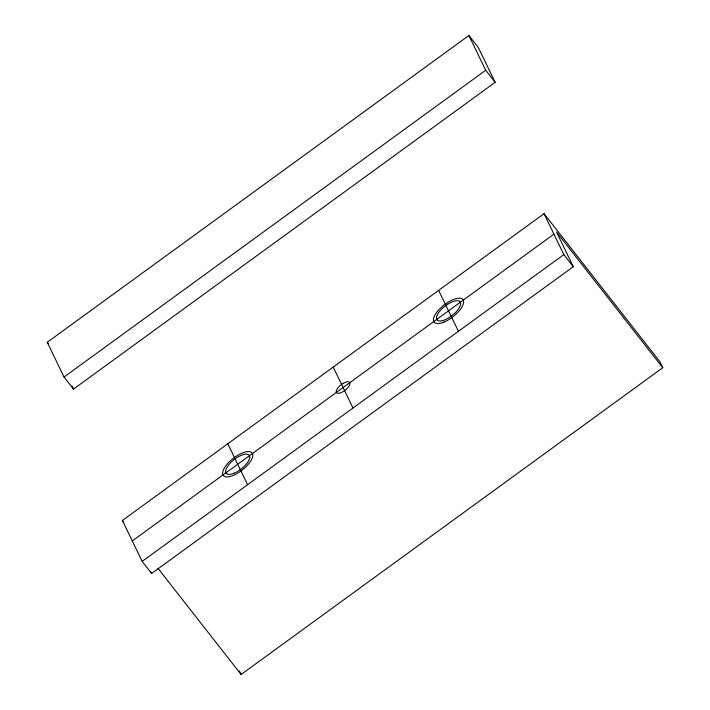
<?xml version="1.0" encoding="UTF-8"?>
<svg xmlns="http://www.w3.org/2000/svg" width="710" height="710" viewBox="0 0 710 710"><rect width="100%" height="100%" fill="white"/><g stroke="black" fill="none" stroke-linecap="round" stroke-linejoin="round"><path stroke-width="1.06" d="M47.251 342.273L468.911 35.5L478.354 47.57L495.154 82.325L73.494 389.098L64.051 377.028L47.251 342.273L48.599 343.995M64.051 377.028L485.711 70.254L468.911 35.5M662.75 367.727L556.48 231.939L573.281 266.694L151.62 573.467L142.177 561.397L122.386 520.474L544.046 213.692L659.759 361.55L662.75 367.727L241.089 674.5L157.984 568.311M132.282 540.931L553.942 234.158M142.177 561.397L563.829 254.624L544.046 213.692M485.711 70.254L495.154 82.325M563.829 254.624L573.281 266.694M122.386 520.474L123.735 522.196M438.629 290.39L458.42 331.321M333.221 367.079L353.003 408.01M227.803 443.777L247.586 484.708M239.385 670.968L241.089 674.5M72.056 386.116L73.494 389.098M150.662 571.479L151.62 573.467M234.54 457.4L230.821 460.399A18.309 7.366 -38 0 0 222.913 474.928L224.236 476.33A18.309 7.366 -38 0 0 240.85 471.076L244.568 468.076A18.309 7.366 -38 0 0 252.476 453.557L251.162 452.146A18.309 7.366 -38 0 0 234.54 457.4M447.735 304.208L444.637 306.418A14.644 5.893 -38 0 0 436.455 318.524L437.076 319.979A14.644 5.893 -38 0 0 449.315 317.503L452.412 315.293A14.644 5.893 -38 0 0 460.595 303.188L459.973 301.723A14.644 5.893 -38 0 0 447.735 304.208M343.178 383.427L341.386 384.625A8.369 3.364 -38 0 0 336.203 391.636L336.416 392.559A8.369 3.364 -38 0 0 343.045 391.663L344.838 390.464A8.369 3.364 -38 0 0 350.021 383.462L349.799 382.539A8.369 3.364 -38 0 0 343.178 383.427M443.972 322.074A18.309 7.366 -38 0 0 463.284 300.117A18.309 7.366 -38 0 0 438.318 310.368A18.309 7.366 -38 0 0 443.972 322.074M234.06 473.215A14.644 5.893 -38 0 0 249.503 455.651A14.644 5.893 -38 0 0 229.534 463.852A14.644 5.893 -38 0 0 234.06 473.215"/></g></svg>
